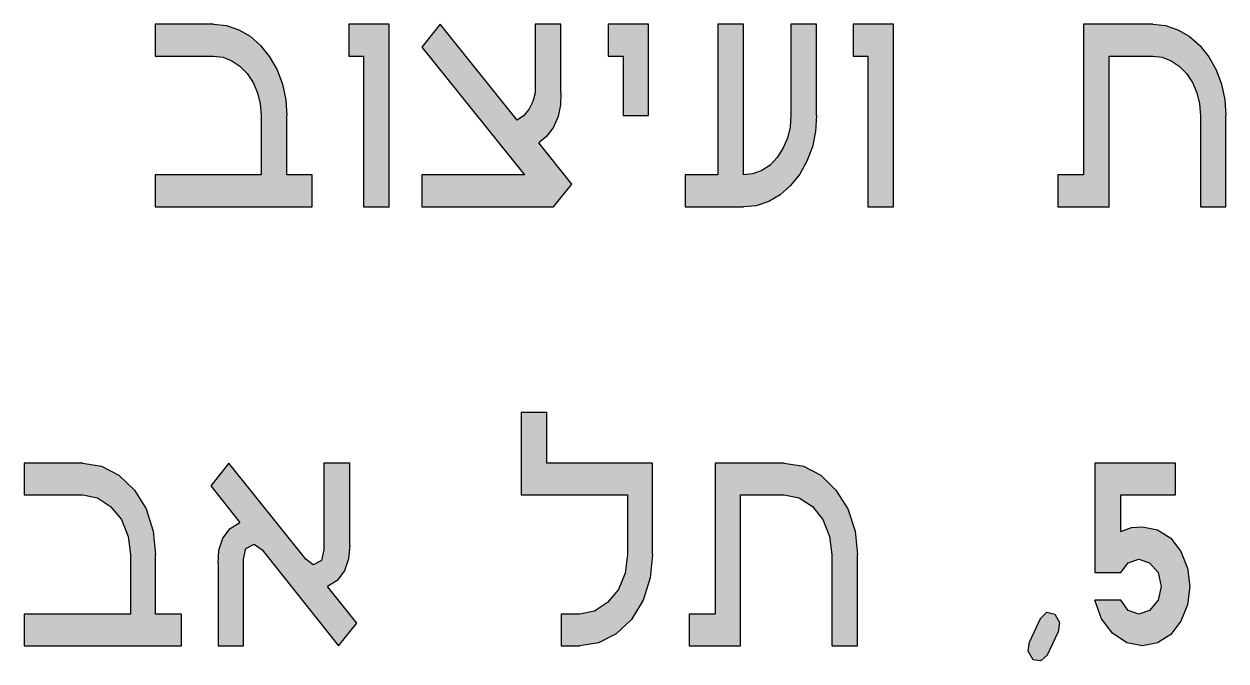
# Model space of a CAD drawing. Header units: inches. Extents: x 4017 to 5703, y -944 to 2840.
# Drawn here: x 5502.85 to 5533.3, y -872.48 to -856.36 of the extents above; entities that cross this region are included whole.
import ezdxf

# ---------------------------------------------------------------- set-up
doc = ezdxf.new("R2010")
doc.units = ezdxf.units.IN
doc.header["$MEASUREMENT"] = 0
doc.layers.add('A-VIEW-30', color=6, linetype='Continuous', lineweight=15)
doc.layers.add('TEXT', color=14, linetype='Continuous')

# ---------------------------------------------------------------- blocks, each defined once
blk = doc.blocks.new('A$C70B91C7D')
at = {"layer": 'TEXT', "true_color": 0x311916}
for points in [[(1.40034, -0.55558), (1.39089, -0.55019), (1.38068, -0.54672), (1.37027, -0.54556), (1.32227, -0.54556), (1.32227, -0.57177), (1.37027, -0.57177), (1.37798, -0.57274), (1.3853, -0.57563), (1.39186, -0.58006), (1.39783, -0.58623), (1.40265, -0.59356), (1.40631, -0.60204), (1.40844, -0.6111), (1.40921, -0.62054), (1.40921, -0.66931), (1.32227, -0.66931), (1.32227, -0.69552), (1.45123, -0.69552), (1.45123, -0.66931), (1.43022, -0.66931), (1.43022, -0.62054), (1.42945, -0.60763), (1.42675, -0.5949), (1.42231, -0.58315), (1.41615, -0.57235), (1.40882, -0.5631)], [(1.51426, -0.54556), (1.4813, -0.54556), (1.4813, -0.57177), (1.49325, -0.57177), (1.49325, -0.69552), (1.51426, -0.69552)], [(1.65516, -0.54556), (1.63415, -0.54556), (1.63415, -0.60184), (1.63222, -0.60917), (1.62895, -0.61553), (1.62451, -0.62073), (1.61931, -0.6244), (1.55628, -0.54556), (1.54124, -0.56445), (1.62528, -0.66931), (1.54124, -0.66931), (1.54124, -0.69552), (1.64919, -0.69552), (1.66422, -0.67682), (1.63723, -0.64309), (1.64379, -0.6375), (1.64919, -0.63018), (1.65304, -0.6215), (1.65497, -0.61187), (1.65516, -0.60184)], [(1.72725, -0.54556), (1.6941, -0.54556), (1.6941, -0.57177), (1.70624, -0.57177), (1.70624, -0.62054), (1.72725, -0.62054)], [(1.86507, -0.54556), (1.84406, -0.54556), (1.84406, -0.62054), (1.84348, -0.63018), (1.84117, -0.63924), (1.83751, -0.64772), (1.83269, -0.65504), (1.8269, -0.66121), (1.82016, -0.66565), (1.81283, -0.66834), (1.80512, -0.66931), (1.80512, -0.54556), (1.78411, -0.54556), (1.78411, -0.66931), (1.75713, -0.66931), (1.75713, -0.69552), (1.80512, -0.69552), (1.81553, -0.69456), (1.82575, -0.69109), (1.83519, -0.6855), (1.84367, -0.67798), (1.85119, -0.66873), (1.85717, -0.65813), (1.8616, -0.64618), (1.8643, -0.63365), (1.86507, -0.62054)], [(1.9281, -0.54556), (1.89514, -0.54556), (1.89514, -0.57177), (1.90709, -0.57177), (1.90709, -0.69552), (1.9281, -0.69552)], [(2.17097, -0.55558), (2.16153, -0.55019), (2.1515, -0.54672), (2.14109, -0.54556), (2.08404, -0.54556), (2.08404, -0.66931), (2.06303, -0.66931), (2.06303, -0.69552), (2.10505, -0.69552), (2.10505, -0.57177), (2.14109, -0.57177), (2.14861, -0.57274), (2.15594, -0.57563), (2.16268, -0.58006), (2.16866, -0.58623), (2.17348, -0.59356), (2.17714, -0.60204), (2.17926, -0.6111), (2.18003, -0.62054), (2.18003, -0.69552), (2.20104, -0.69552), (2.20104, -0.62054), (2.20008, -0.60763), (2.19738, -0.5949), (2.19295, -0.58315), (2.18697, -0.57235), (2.17965, -0.5631)], [(1.73054, -0.90556), (1.64374, -0.90556), (1.64374, -0.86413), (1.62253, -0.86413), (1.62253, -0.9317), (1.70983, -0.9317), (1.70983, -0.98053), (1.70786, -0.99581), (1.70243, -1.00913), (1.69355, -1.01998), (1.6827, -1.02689), (1.67087, -1.02935), (1.65558, -1.02935), (1.65558, -1.05549), (1.67087, -1.05549), (1.68616, -1.05303), (1.70046, -1.04563), (1.71328, -1.03379), (1.72265, -1.01801), (1.72857, -0.99976), (1.73054, -0.98053)], [(1.29258, -0.91542), (1.27828, -0.90803), (1.26299, -0.90556), (1.21466, -0.90556), (1.21466, -0.9317), (1.26299, -0.9317), (1.27483, -0.93416), (1.28568, -0.94107), (1.29456, -0.95192), (1.29998, -0.96573), (1.30196, -0.98053), (1.30196, -1.02935), (1.21466, -1.02935), (1.21466, -1.05549), (1.34388, -1.05549), (1.34388, -1.02935), (1.32267, -1.02935), (1.32267, -0.98053), (1.3207, -0.96129), (1.31478, -0.94304), (1.30541, -0.92775)], [(1.48197, -0.90556), (1.46077, -0.90556), (1.46077, -0.97658), (1.45879, -0.98546), (1.45189, -0.98891), (1.44597, -0.98447), (1.38284, -0.90556), (1.36804, -0.9243), (1.39172, -0.95439), (1.38383, -0.95932), (1.37791, -0.96721), (1.37446, -0.97707), (1.37396, -0.98792), (1.37396, -1.05549), (1.39468, -1.05549), (1.39468, -0.98447), (1.39665, -0.97559), (1.40355, -0.97214), (1.40997, -0.97658), (1.4726, -1.05549), (1.48789, -1.03675), (1.46372, -1.00666), (1.47162, -1.00173), (1.47753, -0.99384), (1.48099, -0.98398), (1.48197, -0.97313)], [(1.86864, -0.91542), (1.85434, -0.90803), (1.83855, -0.90556), (1.78184, -0.90556), (1.78184, -1.02935), (1.76063, -1.02935), (1.76063, -1.05549), (1.80255, -1.05549), (1.80255, -0.9317), (1.83855, -0.9317), (1.85088, -0.93416), (1.86173, -0.94107), (1.87012, -0.95192), (1.87554, -0.96573), (1.87752, -0.98053), (1.87752, -1.05549), (1.89872, -1.05549), (1.89872, -0.98053), (1.89675, -0.96129), (1.89083, -0.94304), (1.88097, -0.92775)], [(2.15963, -0.90556), (2.09354, -0.90556), (2.09354, -0.99532), (2.11475, -0.99532), (2.12066, -0.98743), (2.12954, -0.98447), (2.13842, -0.98743), (2.14532, -0.99532), (2.14779, -1.00666), (2.14532, -1.01801), (2.13842, -1.02639), (2.12954, -1.02935), (2.12066, -1.02639), (2.11475, -1.01801), (2.09354, -1.01801), (2.09896, -1.0333), (2.10784, -1.04513), (2.11968, -1.05303), (2.1325, -1.05549), (2.14483, -1.05303), (2.15568, -1.04612), (2.16406, -1.03527), (2.16949, -1.02195), (2.17146, -1.00666), (2.16949, -0.99187), (2.16406, -0.97806), (2.15568, -0.96721), (2.14483, -0.9603), (2.1325, -0.95784), (2.12362, -0.95833), (2.11475, -0.96178), (2.11475, -0.9317), (2.15963, -0.9317)], [(2.06444, -1.03626), (2.06049, -1.02935), (2.05408, -1.02787), (2.04866, -1.0333), (2.03978, -1.05204), (2.03879, -1.05993), (2.04274, -1.06683), (2.04915, -1.06782), (2.05458, -1.06289), (2.06345, -1.04415)]]:
    blk.add_hatch(color=19, dxfattribs=at).paths.add_polyline_path(points)
at = {"layer": 'TEXT', "color": 19, "true_color": 0x311916}
for points in [[(1.37027, -0.54556), (1.32227, -0.54556), (1.32227, -0.57177), (1.37027, -0.57177), (1.37798, -0.57274), (1.3853, -0.57563), (1.39186, -0.58006), (1.39783, -0.58623), (1.40265, -0.59356), (1.40631, -0.60204), (1.40844, -0.6111), (1.40921, -0.62054), (1.40921, -0.66931), (1.32227, -0.66931), (1.32227, -0.69552), (1.45123, -0.69552)], [(1.37027, -0.54556), (1.38068, -0.54672), (1.39089, -0.55019), (1.40034, -0.55558), (1.40882, -0.5631), (1.41615, -0.57235), (1.42231, -0.58315), (1.42675, -0.5949), (1.42945, -0.60763), (1.43022, -0.62054)], [(1.65516, -0.60184), (1.65516, -0.54556), (1.63415, -0.54556), (1.63415, -0.60184), (1.63222, -0.60917), (1.62895, -0.61553), (1.62451, -0.62073), (1.61931, -0.6244), (1.55628, -0.54556), (1.54124, -0.56445), (1.62528, -0.66931), (1.54124, -0.66931), (1.54124, -0.69552), (1.64919, -0.69552), (1.66422, -0.67682)], [(1.86507, -0.62054), (1.86507, -0.54556), (1.84406, -0.54556), (1.84406, -0.62054), (1.84348, -0.63018), (1.84117, -0.63924), (1.83751, -0.64772), (1.83269, -0.65504), (1.8269, -0.66121), (1.82016, -0.66565), (1.81283, -0.66834), (1.80512, -0.66931), (1.80512, -0.54556), (1.78411, -0.54556), (1.78411, -0.66931), (1.75713, -0.66931), (1.75713, -0.69552), (1.80512, -0.69552)], [(2.14109, -0.54556), (2.08404, -0.54556), (2.08404, -0.66931), (2.06303, -0.66931), (2.06303, -0.69552), (2.10505, -0.69552), (2.10505, -0.57177), (2.14109, -0.57177), (2.14861, -0.57274), (2.15594, -0.57563), (2.16268, -0.58006), (2.16866, -0.58623), (2.17348, -0.59356), (2.17714, -0.60204), (2.17926, -0.6111), (2.18003, -0.62054), (2.18003, -0.69552), (2.20104, -0.69552)], [(2.14109, -0.54556), (2.1515, -0.54672), (2.16153, -0.55019), (2.17097, -0.55558), (2.17965, -0.5631), (2.18697, -0.57235), (2.19295, -0.58315), (2.19738, -0.5949), (2.20008, -0.60763), (2.20104, -0.62054)], [(1.65516, -0.60184), (1.65497, -0.61187), (1.65304, -0.6215), (1.64919, -0.63018), (1.64379, -0.6375), (1.63723, -0.64309)], [(1.45123, -0.69552), (1.45123, -0.66931), (1.43022, -0.66931), (1.43022, -0.62054)], [(1.86507, -0.62054), (1.8643, -0.63365), (1.8616, -0.64618), (1.85717, -0.65813), (1.85119, -0.66873), (1.84367, -0.67798), (1.83519, -0.6855), (1.82575, -0.69109), (1.81553, -0.69456), (1.80512, -0.69552)], [(2.20104, -0.69552), (2.20104, -0.62054)], [(1.66422, -0.67682), (1.63723, -0.64309)], [(1.73054, -0.98053), (1.73054, -0.90556), (1.64374, -0.90556), (1.64374, -0.86413), (1.62253, -0.86413), (1.62253, -0.9317), (1.70983, -0.9317), (1.70983, -0.98053), (1.70786, -0.99581), (1.70243, -1.00913), (1.69355, -1.01998), (1.6827, -1.02689), (1.67087, -1.02935), (1.65558, -1.02935), (1.65558, -1.05549), (1.67087, -1.05549)], [(1.26299, -0.90556), (1.21466, -0.90556), (1.21466, -0.9317), (1.26299, -0.9317), (1.27483, -0.93416), (1.28568, -0.94107), (1.29456, -0.95192), (1.29998, -0.96573), (1.30196, -0.98053), (1.30196, -1.02935), (1.21466, -1.02935), (1.21466, -1.05549), (1.34388, -1.05549)], [(1.26299, -0.90556), (1.27828, -0.90803), (1.29258, -0.91542), (1.30541, -0.92775), (1.31478, -0.94304), (1.3207, -0.96129), (1.32267, -0.98053)], [(1.48197, -0.97313), (1.48197, -0.90556), (1.46077, -0.90556), (1.46077, -0.97658), (1.45879, -0.98546), (1.45189, -0.98891), (1.44597, -0.98447), (1.38284, -0.90556), (1.36804, -0.9243), (1.39172, -0.95439)], [(1.83855, -0.90556), (1.78184, -0.90556), (1.78184, -1.02935), (1.76063, -1.02935), (1.76063, -1.05549), (1.80255, -1.05549), (1.80255, -0.9317), (1.83855, -0.9317), (1.85088, -0.93416), (1.86173, -0.94107), (1.87012, -0.95192), (1.87554, -0.96573), (1.87752, -0.98053), (1.87752, -1.05549), (1.89872, -1.05549)], [(1.83855, -0.90556), (1.85434, -0.90803), (1.86864, -0.91542), (1.88097, -0.92775), (1.89083, -0.94304), (1.89675, -0.96129), (1.89872, -0.98053)], [(2.11475, -0.96178), (2.11475, -0.9317), (2.15963, -0.9317), (2.15963, -0.90556), (2.09354, -0.90556), (2.09354, -0.99532), (2.11475, -0.99532), (2.12066, -0.98743), (2.12954, -0.98447), (2.13842, -0.98743), (2.14532, -0.99532), (2.14779, -1.00666), (2.14532, -1.01801), (2.13842, -1.02639), (2.12954, -1.02935), (2.12066, -1.02639), (2.11475, -1.01801), (2.09354, -1.01801)], [(1.37396, -0.98792), (1.37446, -0.97707), (1.37791, -0.96721), (1.38383, -0.95932), (1.39172, -0.95439)], [(2.11475, -0.96178), (2.12362, -0.95833), (2.1325, -0.95784)], [(2.1325, -0.95784), (2.14483, -0.9603), (2.15568, -0.96721), (2.16406, -0.97806), (2.16949, -0.99187), (2.17146, -1.00666)], [(1.37396, -0.98792), (1.37396, -1.05549), (1.39468, -1.05549), (1.39468, -0.98447), (1.39665, -0.97559), (1.40355, -0.97214), (1.40997, -0.97658), (1.4726, -1.05549), (1.48789, -1.03675)], [(1.48197, -0.97313), (1.48099, -0.98398), (1.47753, -0.99384), (1.47162, -1.00173), (1.46372, -1.00666)], [(1.34388, -1.05549), (1.34388, -1.02935), (1.32267, -1.02935), (1.32267, -0.98053)], [(1.73054, -0.98053), (1.72857, -0.99976), (1.72265, -1.01801), (1.71328, -1.03379), (1.70046, -1.04563), (1.68616, -1.05303), (1.67087, -1.05549)], [(1.89872, -1.05549), (1.89872, -0.98053)], [(1.48789, -1.03675), (1.46372, -1.00666)], [(2.17146, -1.00666), (2.16949, -1.02195), (2.16406, -1.03527), (2.15568, -1.04612), (2.14483, -1.05303), (2.1325, -1.05549)], [(2.1325, -1.05549), (2.11968, -1.05303), (2.10784, -1.04513), (2.09896, -1.0333), (2.09354, -1.01801)], [(2.04866, -1.0333), (2.03978, -1.05204)], [(2.04866, -1.0333), (2.05408, -1.02787), (2.06049, -1.02935), (2.06444, -1.03626), (2.06345, -1.04415)], [(2.05458, -1.06289), (2.06345, -1.04415)], [(2.05458, -1.06289), (2.04915, -1.06782), (2.04274, -1.06683), (2.03879, -1.05993), (2.03978, -1.05204)]]:
    blk.add_lwpolyline(points, dxfattribs=at)
for points in [[(1.51426, -0.69552), (1.51426, -0.54556), (1.4813, -0.54556), (1.4813, -0.57177), (1.49325, -0.57177), (1.49325, -0.69552), (1.51426, -0.69552)], [(1.72725, -0.62054), (1.72725, -0.54556), (1.6941, -0.54556), (1.6941, -0.57177), (1.70624, -0.57177), (1.70624, -0.62054), (1.72725, -0.62054)], [(1.9281, -0.69552), (1.9281, -0.54556), (1.89514, -0.54556), (1.89514, -0.57177), (1.90709, -0.57177), (1.90709, -0.69552), (1.9281, -0.69552)]]:
    blk.add_lwpolyline(points, close=True, dxfattribs=at)

msp = doc.modelspace()

# ---------------------------------------------------------------- block references
at = {"layer": 'A-VIEW-30', "lineweight": 40, "xscale": 30.87765168342476, "yscale": 30.87765168342476, "zscale": 30.87765168342476}
msp.add_blockref('A$C70B91C7D', (5465.341, -839.512), dxfattribs=at)

doc.saveas('drawing.dxf')
